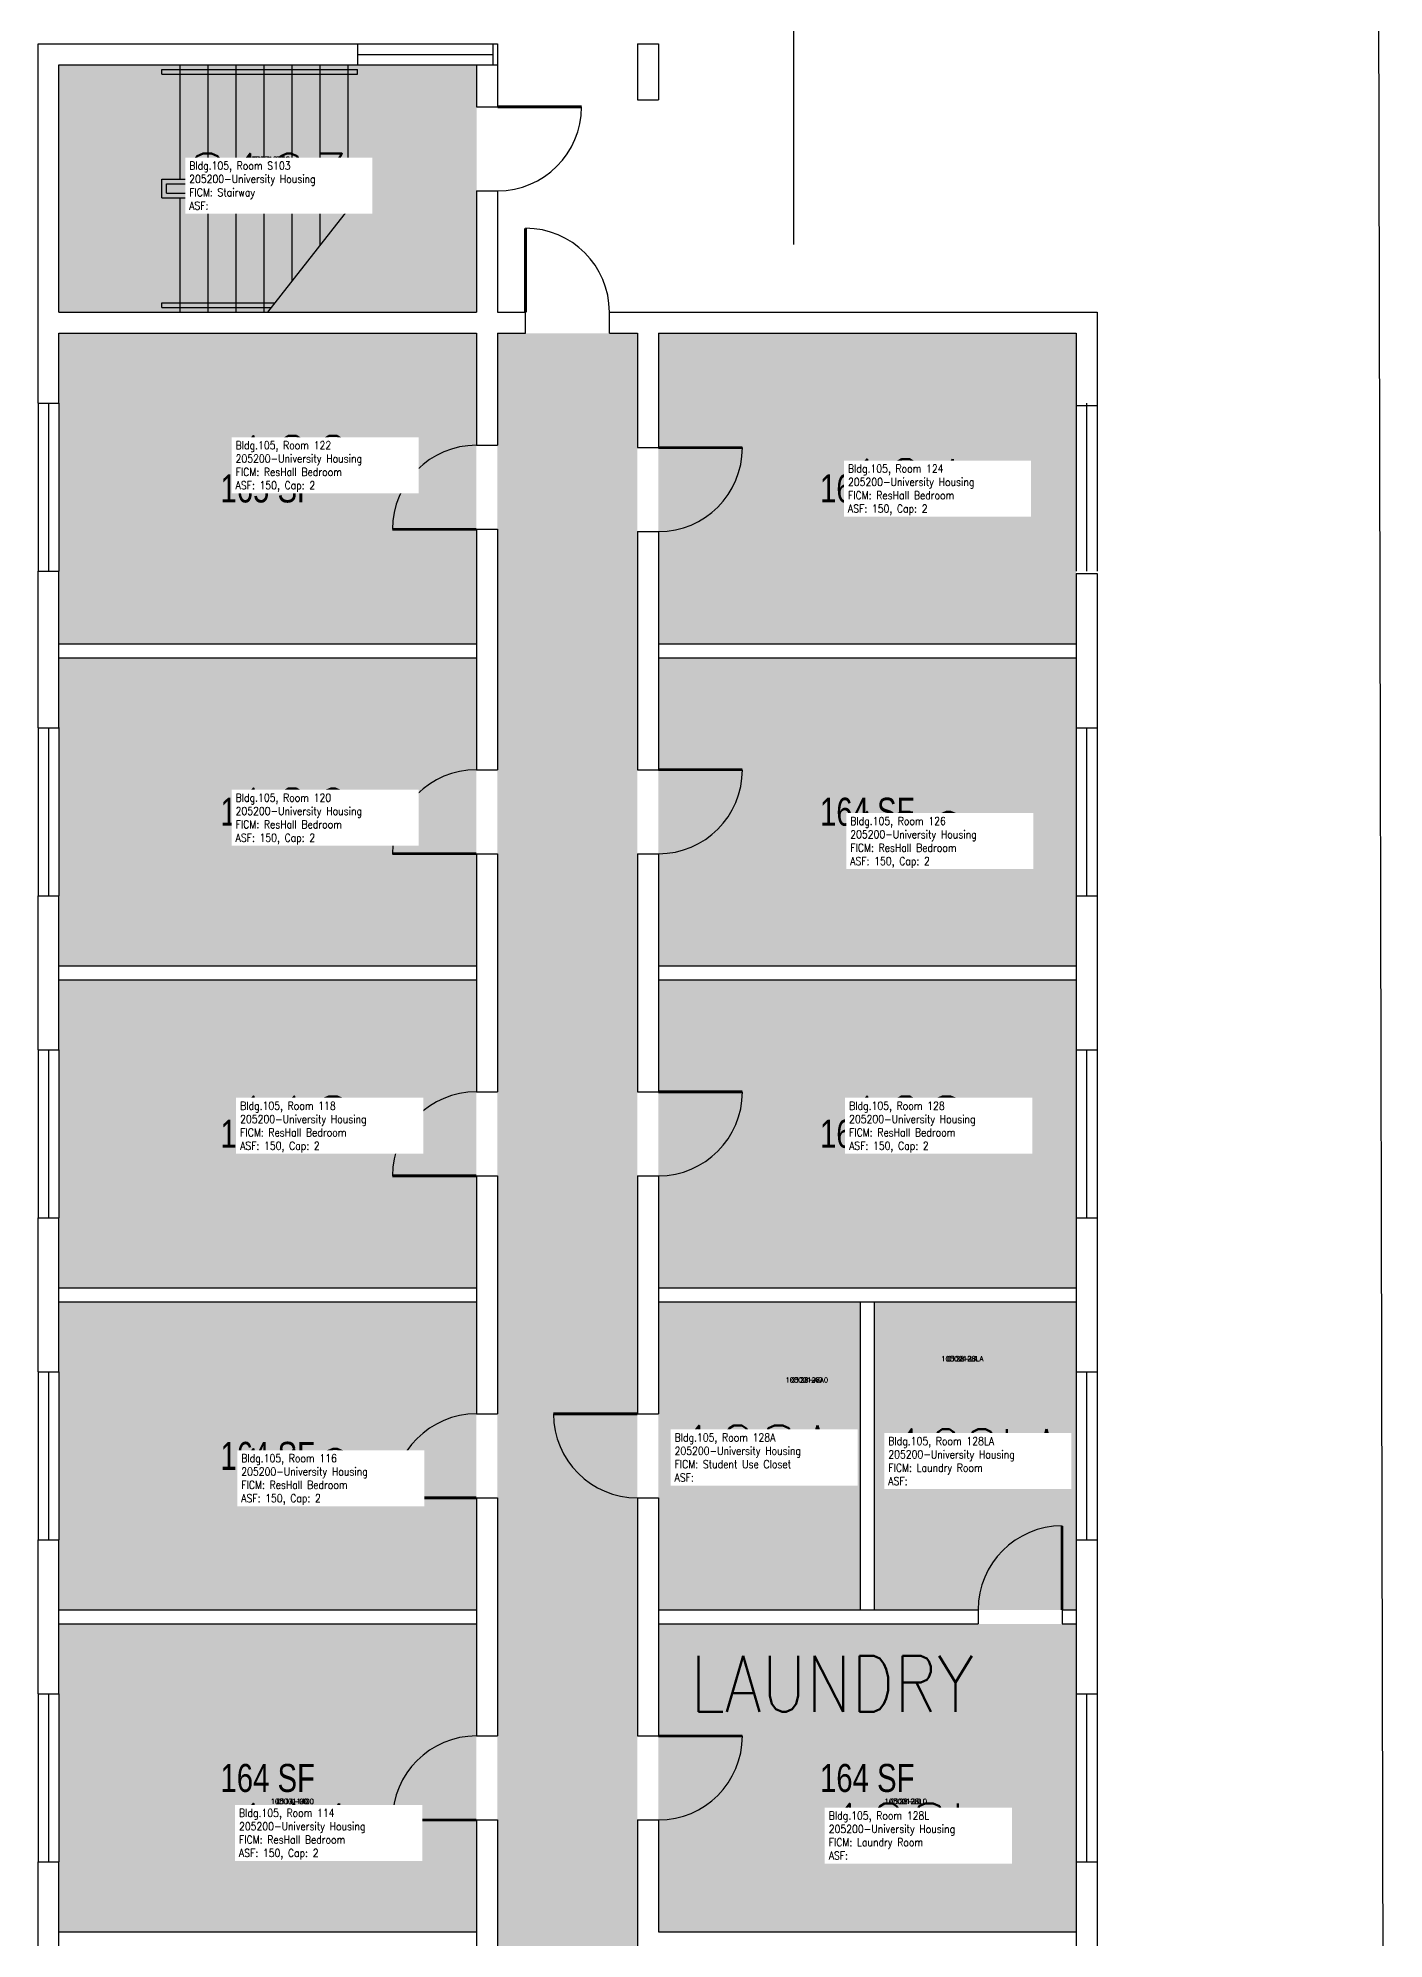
# Model space of a CAD drawing. Header units: inches. Extents: x -1429 to 1655, y -551 to 4832.
# Drawn here: x 188 to 765, y 2917 to 3731 of the extents above; entities that cross this region are included whole.
import ezdxf
from ezdxf.enums import TextEntityAlignment as Align

# ---------------------------------------------------------------- set-up
doc = ezdxf.new("R2010")
doc.units = ezdxf.units.IN
doc.header["$LTSCALE"] = 0.25
doc.header["$MEASUREMENT"] = 0
for name, color, linetype in [('A-DOOR', 2, 'CONTINUOUS'), ('A-FLOR', 3, 'CONTINUOUS'), ('A-GLAZ', 1, 'CONTINUOUS'), ('A-GLAZ-SILL', 2, 'CONTINUOUS'), ('A-IDEN-RNUM', 7, 'CONTINUOUS'), ('A-IDEN-SNUM', 4, 'CONTINUOUS'), ('A-IDEN-TEXT', 4, 'CONTINUOUS'), ('A-IDEN-VNUM', 4, 'CONTINUOUS'), ('A-SITE', 3, 'CONTINUOUS'), ('A-WALL', 5, 'CONTINUOUS'), ('AREA-TEXT', 3, 'CONTINUOUS'), ('Rooms-Category-Color', 7, 'CONTINUOUS'), ('Rooms-College-Color', 7, 'CONTINUOUS'), ('Rooms-Department-Color', 7, 'CONTINUOUS'), ('Rooms-Division-Color', 7, 'CONTINUOUS'), ('Rooms-Information', 7, 'CONTINUOUS')]:
    doc.layers.add(name, color=color, linetype=linetype)
doc.styles.add('AREA', font='arial.ttf', dxfattribs={"width": 0.75, "height": 12})
doc.styles.add('ROOMSNUMBER', font='SIMPLEX.shx', dxfattribs={"height": 0.18})
doc.styles.add('ROOMVNUMBER', font='simplex.shx', dxfattribs={"width": 0.85})

msp = doc.modelspace()

# ---------------------------------------------------------------- hatches: boundary and pattern name
at = {"layer": 'Rooms-Category-Color', "true_color": 0xadadad}
for points in [[(376, 3720), (325, 3720), (197, 3720), (197, 3614), (376, 3614)], [(444.96, 3605), (384.96, 3605), (384.96, 2091), (444.96, 2091), (444.96, 2823), (453.96, 2823), (453.96, 2814.97), (492.96, 2814.97), (492.96, 2847.01), (453.96, 2847.01), (453.96, 2845), (444.96, 2845), (444.96, 2853.01), (453.96, 2853.01), (453.96, 2851), (492.96, 2851), (492.96, 2881), (453.96, 2881), (453.96, 2876), (444.96, 2876), (444.96, 2885), (456.96, 2885), (456.96, 2914), (444.96, 2914)]]:
    msp.add_hatch(color=253, dxfattribs=at).paths.add_polyline_path(points)
at = {"layer": 'Rooms-Category-Color', "true_color": 0x728ef3}
for points in [[(375.96, 3605), (197, 3605), (197, 3575), (197, 3503.02), (197, 3472), (375.96, 3472)], [(633, 3575.02), (633, 3605), (453.96, 3605), (453.96, 3472), (633, 3472), (633, 3502)], [(375.96, 3466), (197, 3466), (197, 3436), (197, 3364.02), (197, 3334), (375.96, 3334)], [(633, 3436.02), (633, 3466), (453.96, 3466), (453.96, 3334), (633, 3334), (633, 3364)], [(375.96, 3328), (197, 3328), (197, 3298), (197, 3226), (197, 3196), (375.96, 3196)], [(633, 3226), (633, 3298), (633, 3328), (453.96, 3328), (453.96, 3196), (633, 3196)], [(375.96, 3190), (197, 3190), (197, 3160), (197, 3088), (197, 3058), (375.96, 3058)], [(540.48, 3190), (453.96, 3190), (453.96, 3058), (540.48, 3058)], [(633, 3190), (546.48, 3190), (546.48, 3058), (633, 3058)], [(375.96, 3052), (197, 3052), (197, 3022), (197, 2950), (197, 2920), (375.96, 2920)], [(633, 3022), (633, 3052), (453.96, 3052), (453.96, 2920), (633, 2920), (633, 2950)]]:
    msp.add_hatch(color=171, dxfattribs=at).paths.add_polyline_path(points)
at = {"layer": 'Rooms-College-Color', "true_color": 0xadadad}
for points in [[(376, 3720), (325, 3720), (197, 3720), (197, 3614), (376, 3614)], [(375.96, 3605), (197, 3605), (197, 3575), (197, 3503.02), (197, 3472), (375.96, 3472)], [(444.96, 3605), (384.96, 3605), (384.96, 2091), (444.96, 2091), (444.96, 2823), (453.96, 2823), (453.96, 2814.97), (492.96, 2814.97), (492.96, 2847.01), (453.96, 2847.01), (453.96, 2845), (444.96, 2845), (444.96, 2853.01), (453.96, 2853.01), (453.96, 2851), (492.96, 2851), (492.96, 2881), (453.96, 2881), (453.96, 2876), (444.96, 2876), (444.96, 2885), (456.96, 2885), (456.96, 2914), (444.96, 2914)], [(633, 3575.02), (633, 3605), (453.96, 3605), (453.96, 3472), (633, 3472), (633, 3502)], [(375.96, 3466), (197, 3466), (197, 3436), (197, 3364.02), (197, 3334), (375.96, 3334)], [(633, 3436.02), (633, 3466), (453.96, 3466), (453.96, 3334), (633, 3334), (633, 3364)], [(375.96, 3328), (197, 3328), (197, 3298), (197, 3226), (197, 3196), (375.96, 3196)], [(633, 3226), (633, 3298), (633, 3328), (453.96, 3328), (453.96, 3196), (633, 3196)], [(375.96, 3190), (197, 3190), (197, 3160), (197, 3088), (197, 3058), (375.96, 3058)], [(540.48, 3190), (453.96, 3190), (453.96, 3058), (540.48, 3058)], [(633, 3190), (546.48, 3190), (546.48, 3058), (633, 3058)], [(375.96, 3052), (197, 3052), (197, 3022), (197, 2950), (197, 2920), (375.96, 2920)], [(633, 3022), (633, 3052), (453.96, 3052), (453.96, 2920), (633, 2920), (633, 2950)]]:
    msp.add_hatch(color=253, dxfattribs=at).paths.add_polyline_path(points)
at = {"layer": 'Rooms-Department-Color', "true_color": 0xacacac}
for points in [[(376, 3720), (325, 3720), (197, 3720), (197, 3614), (376, 3614)], [(444.96, 3605), (384.96, 3605), (384.96, 2091), (444.96, 2091), (444.96, 2823), (453.96, 2823), (453.96, 2814.97), (492.96, 2814.97), (492.96, 2847.01), (453.96, 2847.01), (453.96, 2845), (444.96, 2845), (444.96, 2853.01), (453.96, 2853.01), (453.96, 2851), (492.96, 2851), (492.96, 2881), (453.96, 2881), (453.96, 2876), (444.96, 2876), (444.96, 2885), (456.96, 2885), (456.96, 2914), (444.96, 2914)]]:
    msp.add_hatch(color=253, dxfattribs=at).paths.add_polyline_path(points)
at = {"layer": 'Rooms-Department-Color', "true_color": 0x604aed}
for points in [[(375.96, 3605), (197, 3605), (197, 3575), (197, 3503.02), (197, 3472), (375.96, 3472)], [(633, 3575.02), (633, 3605), (453.96, 3605), (453.96, 3472), (633, 3472), (633, 3502)], [(375.96, 3466), (197, 3466), (197, 3436), (197, 3364.02), (197, 3334), (375.96, 3334)], [(633, 3436.02), (633, 3466), (453.96, 3466), (453.96, 3334), (633, 3334), (633, 3364)], [(375.96, 3328), (197, 3328), (197, 3298), (197, 3226), (197, 3196), (375.96, 3196)], [(633, 3226), (633, 3298), (633, 3328), (453.96, 3328), (453.96, 3196), (633, 3196)], [(375.96, 3190), (197, 3190), (197, 3160), (197, 3088), (197, 3058), (375.96, 3058)], [(540.48, 3190), (453.96, 3190), (453.96, 3058), (540.48, 3058)], [(633, 3190), (546.48, 3190), (546.48, 3058), (633, 3058)], [(375.96, 3052), (197, 3052), (197, 3022), (197, 2950), (197, 2920), (375.96, 2920)], [(633, 3022), (633, 3052), (453.96, 3052), (453.96, 2920), (633, 2920), (633, 2950)]]:
    msp.add_hatch(color=173, dxfattribs=at).paths.add_polyline_path(points)
at = {"layer": 'Rooms-Division-Color', "true_color": 0xadadad}
for points in [[(376, 3720), (325, 3720), (197, 3720), (197, 3614), (376, 3614)], [(444.96, 3605), (384.96, 3605), (384.96, 2091), (444.96, 2091), (444.96, 2823), (453.96, 2823), (453.96, 2814.97), (492.96, 2814.97), (492.96, 2847.01), (453.96, 2847.01), (453.96, 2845), (444.96, 2845), (444.96, 2853.01), (453.96, 2853.01), (453.96, 2851), (492.96, 2851), (492.96, 2881), (453.96, 2881), (453.96, 2876), (444.96, 2876), (444.96, 2885), (456.96, 2885), (456.96, 2914), (444.96, 2914)]]:
    msp.add_hatch(color=253, dxfattribs=at).paths.add_polyline_path(points)
at = {"layer": 'Rooms-Division-Color', "true_color": 0x604aed}
for points in [[(375.96, 3605), (197, 3605), (197, 3575), (197, 3503.02), (197, 3472), (375.96, 3472)], [(633, 3575.02), (633, 3605), (453.96, 3605), (453.96, 3472), (633, 3472), (633, 3502)], [(375.96, 3466), (197, 3466), (197, 3436), (197, 3364.02), (197, 3334), (375.96, 3334)], [(633, 3436.02), (633, 3466), (453.96, 3466), (453.96, 3334), (633, 3334), (633, 3364)], [(375.96, 3328), (197, 3328), (197, 3298), (197, 3226), (197, 3196), (375.96, 3196)], [(633, 3226), (633, 3298), (633, 3328), (453.96, 3328), (453.96, 3196), (633, 3196)], [(375.96, 3190), (197, 3190), (197, 3160), (197, 3088), (197, 3058), (375.96, 3058)], [(540.48, 3190), (453.96, 3190), (453.96, 3058), (540.48, 3058)], [(633, 3190), (546.48, 3190), (546.48, 3058), (633, 3058)], [(375.96, 3052), (197, 3052), (197, 3022), (197, 2950), (197, 2920), (375.96, 2920)], [(633, 3022), (633, 3052), (453.96, 3052), (453.96, 2920), (633, 2920), (633, 2950)]]:
    msp.add_hatch(color=173, dxfattribs=at).paths.add_polyline_path(points)

# ---------------------------------------------------------------- linework, layer by layer
at = {"layer": 'A-DOOR', "const_width": 1.2}
for points in [[(385, 3702), (421, 3702)], [(396.96, 3614), (396.96, 3650)], [(453.96, 3556), (489.96, 3556)], [(375.96, 3521), (339.96, 3521)], [(453.96, 3418), (489.96, 3418)], [(375.96, 3382), (339.96, 3382)], [(453.96, 3280), (489.96, 3280)], [(375.96, 3244), (339.96, 3244)], [(444.96, 3142), (408.96, 3142)], [(375.96, 3106), (339.96, 3106)], [(627, 3058), (627, 3094)], [(453.96, 3004), (489.96, 3004)], [(375.96, 2968), (339.96, 2968)]]:
    msp.add_lwpolyline(points, dxfattribs=at)
at = {"layer": 'A-DOOR'}
for centre, start, end in [((385, 3702), 270, 360), ((396.96, 3614), 360, 90), ((375.96, 3521), 90, 180), ((453.96, 3556), 270, 360), ((375.96, 3382), 90, 180), ((453.96, 3418), 270, 360), ((375.96, 3244), 90, 180), ((453.96, 3280), 270, 360), ((375.96, 3106), 90, 180), ((444.96, 3142), 180, 270), ((627, 3058), 90, 180), ((375.96, 2968), 90, 180), ((453.96, 3004), 270, 360)]:
    msp.add_arc(centre, 36, start, end, dxfattribs=at)
at = {"layer": 'A-FLOR'}
for p, q in [((241.04, 3718), (325, 3718)), ((241.04, 3715.99), (241.04, 3718)), ((241.04, 3715.99), (325, 3715.99)), ((249, 3671.01), (249, 3720)), ((261, 3671.01), (261, 3720)), ((273, 3671.01), (273, 3720)), ((285, 3671.01), (285, 3720)), ((297, 3671.01), (297, 3720)), ((309, 3671.01), (309, 3720)), ((321, 3671.01), (321, 3720)), ((325, 3715.99), (325, 3718)), ((241.04, 3671.01), (325, 3671.01)), ((241.04, 3662.99), (241.04, 3671.01)), ((243.04, 3669), (325, 3669)), ((243.04, 3665), (243.04, 3669)), ((325, 3669), (325, 3671.01)), ((241.04, 3662.99), (325, 3662.99)), ((243.04, 3665), (325, 3665)), ((249, 3614), (249, 3662.99)), ((261, 3614), (261, 3662.99)), ((273, 3614), (273, 3662.99)), ((285, 3614), (285, 3662.99)), ((286.5, 3614), (325, 3662.99)), ((297, 3627.36), (297, 3662.99)), ((309, 3642.63), (309, 3662.99)), ((321, 3657.9), (321, 3662.99)), ((325, 3662.99), (325, 3665)), ((241.04, 3616), (241.04, 3618.01)), ((241.04, 3618.01), (289.65, 3618.01)), ((241.04, 3616), (288.07, 3616))]:
    msp.add_line(p, q, dxfattribs=at)
at = {"layer": 'A-GLAZ'}
for p, q in [((325, 3724.5), (383, 3724.5)), ((192.5, 3575), (192.5, 3503)), ((637.5, 3575), (637.5, 3503)), ((192.5, 3436), (192.5, 3364)), ((637.5, 3436), (637.5, 3364)), ((192.5, 3297.99), (192.5, 3225.99)), ((637.5, 3297.99), (637.5, 3225.99)), ((192.5, 3159.99), (192.5, 3087.99)), ((637.5, 3159.99), (637.5, 3087.99)), ((192.5, 3021.99), (192.5, 2949.99)), ((637.5, 3021.99), (637.5, 2949.99))]:
    msp.add_line(p, q, dxfattribs=at)
at = {"layer": 'A-GLAZ-SILL'}
for p, q in [((325, 3729), (383, 3729)), ((325, 3720), (383, 3720)), ((188, 3575.02), (188, 3503.02)), ((197, 3575.02), (197, 3503.02)), ((633, 3575.02), (633, 3503.02)), ((642, 3575.02), (642, 3503.02)), ((188, 3436.02), (188, 3364.02)), ((197, 3436.02), (197, 3364.02)), ((633, 3436.02), (633, 3364.02)), ((642, 3436.02), (642, 3364.02)), ((188, 3298), (188, 3226)), ((197, 3298), (197, 3226)), ((633, 3298), (633, 3226)), ((642, 3298), (642, 3226)), ((188, 3160), (188, 3088)), ((197, 3160), (197, 3088)), ((633, 3160), (633, 3088)), ((642, 3160), (642, 3088)), ((188, 3022), (188, 2950)), ((197, 3022), (197, 2950)), ((633, 3022), (633, 2950)), ((642, 3022), (642, 2950))]:
    msp.add_line(p, q, dxfattribs=at)
at = {"layer": 'A-SITE'}
for p, q in [((762, 4028), (765, 2668)), ((512, 3643), (512, 3968))]:
    msp.add_line(p, q, dxfattribs=at)
at = {"layer": 'A-WALL'}
for p, q in [((188, 3729), (325, 3729)), ((188, 3575), (188, 3729)), ((325, 3729), (325, 3720)), ((383, 3729), (383, 3720)), ((383, 3729), (385, 3729)), ((385, 3729), (385, 3702)), ((445, 3729), (445, 3705)), ((445, 3729), (454, 3729)), ((454, 3729), (454, 3705)), ((197, 3720), (325, 3720)), ((197, 3614), (197, 3720)), ((376, 3720), (376, 3702)), ((376, 3720), (385, 3720)), ((376, 3702), (385, 3702)), ((445, 3705), (454, 3705)), ((376, 3666), (385, 3666)), ((376, 3666), (376, 3614)), ((385, 3666), (385, 3614)), ((197, 3614), (376, 3614)), ((385, 3614), (396.96, 3614)), ((396.96, 3605), (396.96, 3614)), ((432.96, 3605), (432.96, 3614)), ((432.96, 3614), (642, 3614)), ((642, 3614), (642, 3574)), ((197, 3605), (375.96, 3605)), ((197, 3575), (197, 3605)), ((375.96, 3605), (375.96, 3557)), ((384.96, 3605), (384.96, 3557)), ((384.96, 3605), (396.96, 3605)), ((432.96, 3605), (444.96, 3605)), ((444.96, 3605), (444.96, 3556)), ((453.96, 3605), (633, 3605)), ((453.96, 3605), (453.96, 3556)), ((633, 3605), (633, 3574)), ((188, 3575), (197, 3575)), ((633, 3574), (642, 3574)), ((375.96, 3557), (384.96, 3557)), ((444.96, 3556), (453.96, 3556)), ((375.96, 3521), (384.96, 3521)), ((375.96, 3521), (375.96, 3418)), ((384.96, 3521), (384.96, 3418)), ((444.96, 3520), (453.96, 3520)), ((444.96, 3520), (444.96, 3418)), ((453.96, 3520), (453.96, 3418)), ((188, 3503), (197, 3503)), ((188, 3436), (188, 3503)), ((197, 3436), (197, 3503)), ((633, 3502), (642, 3502)), ((633, 3502), (633, 3436)), ((642, 3502), (642, 3436)), ((197, 3472), (375.96, 3472)), ((453.96, 3472), (633, 3472)), ((197, 3466), (375.96, 3466)), ((453.96, 3466), (633, 3466)), ((188, 3436), (197, 3436)), ((633, 3436), (642, 3436)), ((375.96, 3418), (384.96, 3418)), ((444.96, 3418), (453.96, 3418)), ((375.96, 3382), (384.96, 3382)), ((375.96, 3382), (375.96, 3280)), ((384.96, 3382), (384.96, 3280)), ((444.96, 3382), (453.96, 3382)), ((444.96, 3382), (444.96, 3280)), ((453.96, 3382), (453.96, 3280)), ((188, 3364), (197, 3364)), ((188, 3298), (188, 3364)), ((197, 3298), (197, 3364)), ((633, 3364), (642, 3364)), ((633, 3364), (633, 3298)), ((642, 3364), (642, 3298)), ((197, 3334), (375.96, 3334)), ((453.96, 3334), (633, 3334)), ((197, 3328), (375.96, 3328)), ((453.96, 3328), (633, 3328)), ((188, 3298), (197, 3298)), ((633, 3298), (642, 3298)), ((375.96, 3280), (384.96, 3280)), ((444.96, 3280), (453.96, 3280)), ((375.96, 3244), (384.96, 3244)), ((375.96, 3244), (375.96, 3142)), ((384.96, 3244), (384.96, 3142)), ((444.96, 3244), (453.96, 3244)), ((444.96, 3244), (444.96, 3142)), ((453.96, 3244), (453.96, 3142)), ((188, 3226), (197, 3226)), ((188, 3160), (188, 3226)), ((197, 3160), (197, 3226)), ((633, 3226), (642, 3226)), ((633, 3226), (633, 3160)), ((642, 3226), (642, 3160)), ((197, 3196), (375.96, 3196)), ((453.96, 3196), (633, 3196)), ((197, 3190), (375.96, 3190)), ((453.96, 3190), (633, 3190)), ((540.48, 3190), (540.48, 3058)), ((546.48, 3190), (546.48, 3058)), ((188, 3160), (197, 3160)), ((633, 3160), (642, 3160)), ((375.96, 3142), (384.96, 3142)), ((444.96, 3142), (453.96, 3142)), ((375.96, 3106), (384.96, 3106)), ((375.96, 3106), (375.96, 3004)), ((384.96, 3106), (384.96, 3004)), ((444.96, 3106), (453.96, 3106)), ((444.96, 3106), (444.96, 3004)), ((453.96, 3106), (453.96, 3004)), ((188, 3088), (197, 3088)), ((188, 3022), (188, 3088)), ((197, 3022), (197, 3088)), ((633, 3088), (642, 3088)), ((633, 3088), (633, 3022)), ((642, 3088), (642, 3022)), ((197, 3058), (375.96, 3058)), ((453.96, 3058), (591, 3058)), ((591, 3058), (591, 3052)), ((627, 3058), (627, 3052)), ((627, 3058), (633, 3058)), ((197, 3052), (375.96, 3052)), ((453.96, 3052), (591, 3052)), ((627, 3052), (633, 3052)), ((188, 3022), (197, 3022)), ((633, 3022), (642, 3022)), ((375.96, 3004), (384.96, 3004)), ((444.96, 3004), (453.96, 3004)), ((375.96, 2968), (384.96, 2968)), ((375.96, 2968), (375.96, 2866)), ((384.96, 2968), (384.96, 2866)), ((444.96, 2968), (453.96, 2968)), ((444.96, 2968), (444.96, 2914)), ((453.96, 2968), (453.96, 2920)), ((188, 2950), (197, 2950)), ((188, 2884), (188, 2950)), ((197, 2884), (197, 2950)), ((633, 2950), (642, 2950)), ((633, 2950), (633, 2821.01)), ((642, 2950), (642, 2821.01)), ((197, 2920), (375.96, 2920)), ((453.96, 2920), (633, 2920))]:
    msp.add_line(p, q, dxfattribs=at)

# ---------------------------------------------------------------- texts
at = {"layer": 'A-IDEN-RNUM', "style": 'ROOMSNUMBER'}
for s, p in [('S103-00', (286.81, 3679.57)), ('0122-00', (297, 3537.8)), ('0124-00', (560, 3527.8)), ('0120-00', (297, 3386.8)), ('0126-00', (560, 3376.8)), ('0128-00', (560, 3269.79)), ('0118-00', (297, 3254.8)), ('0128-LA', (584.22, 3165.59)), ('0128-A0', (517.55, 3156.53)), ('0116-00', (297, 3118.79)), ('0114-00', (297, 2975.95)), ('0128-L0', (560, 2975.95))]:
    msp.add_text(s, height=2.16, dxfattribs=at).set_placement(p, align=Align.MIDDLE)
at = {"layer": 'A-IDEN-SNUM', "style": 'ROOMSNUMBER'}
for s, p in [('1050S10300', (286.81, 3679.57)), ('1050012200', (297, 3537.8)), ('1050012400', (560, 3527.8)), ('1050012000', (297, 3386.8)), ('1050012600', (560, 3376.8)), ('1050012800', (560, 3269.79)), ('1050011800', (297, 3254.8)), ('10500128LA', (584.22, 3165.59)), ('10500128A0', (517.55, 3156.53)), ('1050011600', (297, 3118.79)), ('1050011400', (297, 2975.95)), ('10500128L0', (560, 2975.95))]:
    msp.add_text(s, height=2.16, dxfattribs=at).set_placement(p, align=Align.MIDDLE)
at = {"layer": 'A-IDEN-TEXT', "insert": (467.6, 3038.28), "char_height": 24, "width": 153.6, "attachment_point": 1, "rotation": 0, "style": 'ROOMVNUMBER'}
msp.add_mtext('LAUNDRY', dxfattribs=at)
at = {"layer": 'A-IDEN-VNUM', "style": 'ROOMVNUMBER'}
for s, width, p in [('S103', 0.85, (286.81, 3669.95)), ('122', 0.85, (297, 3549)), ('124', 0.85, (560, 3539)), ('120', 0.85, (297, 3398)), ('126', 0.85, (560, 3388)), ('118', 0.85, (297, 3266)), ('128', 0.85, (560, 3266)), ('128A', 0.85, (495.86, 3125.01)), ('128LA', 0.75, (590.66, 3123.49)), ('116', 0.85, (297, 3115)), ('114', 0.85, (297, 2963)), ('128L', 0.85, (560, 2963))]:
    msp.add_text(s, height=24, dxfattribs=dict(at, width=width)).set_placement(p, align=Align.MIDDLE)
at = {"layer": 'AREA-TEXT', "style": 'AREA', "width": 0.75}
for s, p in [('132 SF', (286.5, 3667)), ('165 SF', (286.48, 3538.5)), ('165 SF', (543.48, 3538.5)), ('164 SF', (286.48, 3400)), ('164 SF', (543.48, 3400)), ('164 SF', (286.48, 3262)), ('164 SF', (543.48, 3262)), ('164 SF', (286.48, 3124)), ('79 SF', (497.22, 3124)), ('79 SF', (589.74, 3124)), ('164 SF', (286.48, 2986)), ('164 SF', (543.48, 2986))]:
    msp.add_text(s, height=12, dxfattribs=at).set_placement(p, align=Align.MIDDLE_CENTER)

# ---------------------------------------------------------------- next in the draw order: texts
at = {"layer": 'Rooms-Information', "char_height": 3.4286, "width": 76.8, "attachment_point": 7, "style": 'ROOMVNUMBER', "bg_fill": 3, "box_fill_scale": 1.5, "bg_fill_color": 256, "bg_fill_true_color": 13158600, "bg_fill_transparency": 0}
for s, insert in [('Bldg.105, Room S103^M^J205200-University Housing^M^JFICM: Stairway^M^JASF: ', (252.81, 3657.95)), ('Bldg.105, Room 122^M^J205200-University Housing^M^JFICM: ResHall Bedroom^M^JASF: 150, Cap: 2', (272.71, 3537)), ('Bldg.105, Room 124^M^J205200-University Housing^M^JFICM: ResHall Bedroom^M^JASF: 150, Cap: 2', (535.23, 3527)), ('Bldg.105, Room 120^M^J205200-University Housing^M^JFICM: ResHall Bedroom^M^JASF: 150, Cap: 2', (272.71, 3386)), ('Bldg.105, Room 126^M^J205200-University Housing^M^JFICM: ResHall Bedroom^M^JASF: 150, Cap: 2', (536.2, 3376)), ('Bldg.105, Room 118^M^J205200-University Housing^M^JFICM: ResHall Bedroom^M^JASF: 150, Cap: 2', (274.66, 3254)), ('Bldg.105, Room 128^M^J205200-University Housing^M^JFICM: ResHall Bedroom^M^JASF: 150, Cap: 2', (535.71, 3254)), ('Bldg.105, Room 128A^M^J205200-University Housing^M^JFICM: Student Use Closet^M^JASF: ', (460.88, 3113.01)), ('Bldg.105, Room 128LA^M^J205200-University Housing^M^JFICM: Laundry Room^M^JASF: ', (552.51, 3111.49)), ('Bldg.105, Room 116^M^J205200-University Housing^M^JFICM: ResHall Bedroom^M^JASF: 150, Cap: 2', (275.14, 3103)), ('Bldg.105, Room 114^M^J205200-University Housing^M^JFICM: ResHall Bedroom^M^JASF: 150, Cap: 2', (274.17, 2951)), ('Bldg.105, Room 128L^M^J205200-University Housing^M^JFICM: Laundry Room^M^JASF: ', (526.97, 2951))]:
    msp.add_mtext(s, dxfattribs=dict(at, insert=insert))

doc.saveas('drawing.dxf')
